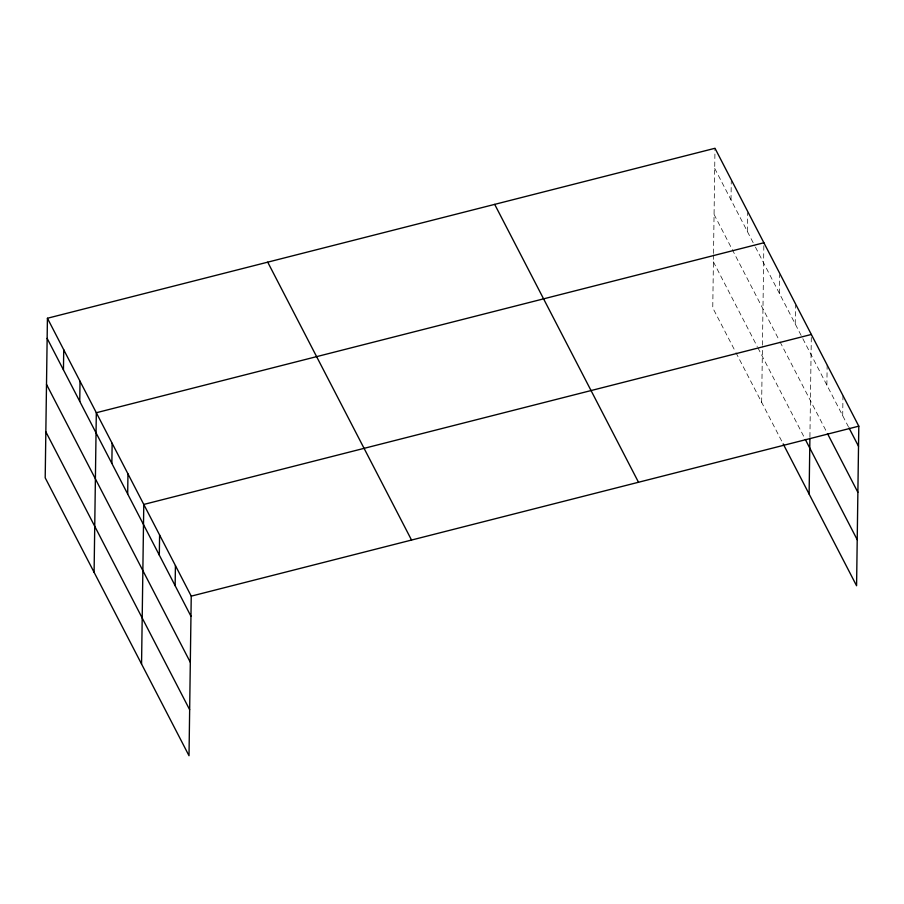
<?xml version="1.0" encoding="UTF-8"?>
<svg xmlns="http://www.w3.org/2000/svg" width="904" height="904" viewBox="0 0 904 904"><rect width="100%" height="100%" fill="white"/><g stroke="black" fill="none" stroke-linecap="round" stroke-linejoin="round"><path stroke-width="0.68" stroke-dasharray="4.52 3.39" d="M713.505 254.86L712.759 307.857L735.325 351.464M713.527 253.47L714.985 148.279M731.008 199.897L731.268 181.116M747.303 231.39L747.574 212.609M761.654 402.337L762.434 346.56M762.456 345.158L763.869 244.103M779.429 293.45L779.689 274.669M795.237 324.016L795.509 305.236M809.916 436.869L811.329 335.802M826.877 385.149L827.16 365.035M842.697 415.716L842.98 395.602M714.714 168.404L754.829 245.922M755.45 247.131L802.198 337.463M802.831 338.684L848.393 426.722M714.07 214.417L731.618 248.34M732.251 249.549L778.785 339.475M780.05 341.915L826.233 431.174M713.403 261.832L757.281 346.627M757.914 347.837L804.696 438.237M735.958 352.673L782.536 442.689"/><path stroke-width="1.36" d="M47.426 318.253L45.2 477.832L189.015 755.721L191.241 596.143L47.426 318.253L714.985 148.279L858.8 426.168L856.574 585.747L783.169 443.909M63.449 369.872L63.732 349.746M79.744 401.365L80.027 381.239M94.095 572.311L96.321 412.732L763.891 242.758M111.859 463.424L112.141 443.299M127.679 493.991L127.961 473.877M141.555 664.022L143.781 504.443L811.34 334.469M159.319 555.124L159.601 535.01M175.139 585.69L175.421 565.576M809.114 494.047L809.894 438.259M191.241 596.143L858.8 426.168M849.025 427.942L858.517 446.282M827.499 433.615L857.873 492.307M805.328 439.457L857.218 539.722M494.691 204.372L638.506 482.261M267.72 262.16L411.535 540.05M47.144 338.378L190.959 616.257M46.499 384.392L190.315 662.282M45.844 431.807L189.648 709.696"/></g></svg>
